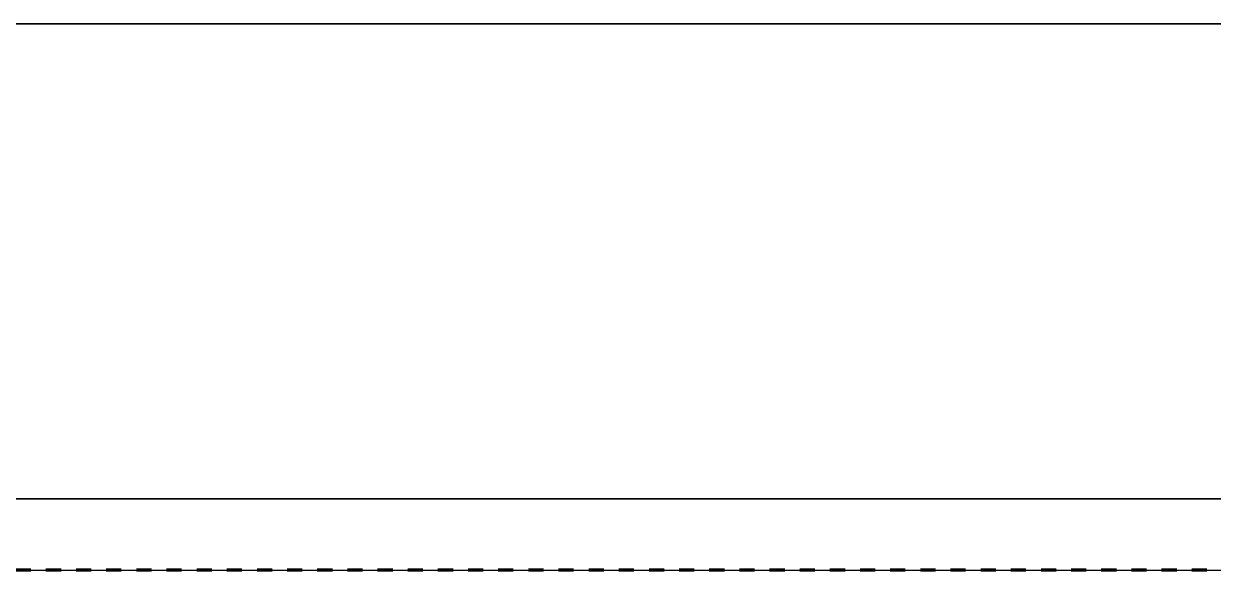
# Model space of a CAD drawing. Header units: millimetres. Extents: x -5300 to 98858, y -5196 to 93886.
# Drawn here: x 7620.6 to 7871.1, y 42915 to 43030 of the extents above; entities that cross this region are included whole.
import ezdxf

# ---------------------------------------------------------------- set-up
doc = ezdxf.new("R2010")
doc.units = ezdxf.units.MM
doc.linetypes.add('Штрих', pattern=[6.35, 3.175, -3.175])
doc.linetypes.add('Штрих_2_', pattern=[6.35, 3.175, -3.175])
for name, color, linetype, lineweight, true_color in [('_Разделитель помещений_', 4, 'Штрих', 70, 0x00ffff), ('Двери', 7, 'Continuous', 18, 0x7f7f7f), ('Стены', 7, 'Continuous', 18, 0x7f7f7f), ('Стены разрез', 7, 'Continuous', 50, 0x7f7f7f)]:
    doc.layers.add(name, color=color, linetype=linetype, lineweight=lineweight, true_color=true_color)

# ---------------------------------------------------------------- blocks, each defined once
blk = doc.blocks.new('СТВ_Перегородка_Кирпич 136938 - СТВ_Перегородка_Кирпич 136938-246154-Подвал')
at = {"layer": 'Стены', "color": 254, "true_color": 0xd4d4d4}
for p, q in [((6900, 43030), (8600, 43030)), ((8600, 43030), (6900, 43030)), ((6900, 42930), (8600, 42930)), ((8600, 42930), (6900, 42930)), ((8600, 42915), (6900, 42915))]:
    blk.add_line(p, q, dxfattribs=at)
at = {"layer": 'Стены разрез', "color": 254, "lineweight": 25, "true_color": 0xd4d4d4}
for p, q in [((9250, 43030), (6250, 43030)), ((6250, 43030), (9250, 43030)), ((6250, 42930), (9250, 42930)), ((9235, 42930), (6265, 42930)), ((6265, 42915), (9235, 42915))]:
    blk.add_line(p, q, dxfattribs=at)
blk = doc.blocks.new('Дп-14 - Дп-14-246260-Подвал')
at = {"layer": 'Двери', "color": 254, "true_color": 0xd4d4d4}
for p, q in [((6900, 43030), (8600, 43030)), ((8600, 43030), (6900, 43030)), ((8500, 43030), (7000, 43030)), ((7000, 43030), (8500, 43030))]:
    blk.add_line(p, q, dxfattribs=at)
blk = doc.blocks.new('Дп-14 - Дп-14-246264-Подвал')
blk.add_blockref('Дп-14 - Дп-14-246260-Подвал', (0, 0))

msp = doc.modelspace()

# ---------------------------------------------------------------- linework, layer by layer
at = {"layer": '_Разделитель помещений_', "color": 131, "linetype": 'Штрих_2_', "true_color": 0xaaffff}
msp.add_line((9235, 42915), (6265, 42915), dxfattribs=at)

# ---------------------------------------------------------------- block references
at = {"layer": 'Двери', "color": 254, "true_color": 0xd4d4d4}
msp.add_blockref('Дп-14 - Дп-14-246264-Подвал', (0, 0), dxfattribs=at)
at = {"layer": 'Стены', "color": 254, "true_color": 0xd4d4d4}
msp.add_blockref('СТВ_Перегородка_Кирпич 136938 - СТВ_Перегородка_Кирпич 136938-246154-Подвал', (0, 0), dxfattribs=at)

doc.saveas('drawing.dxf')
